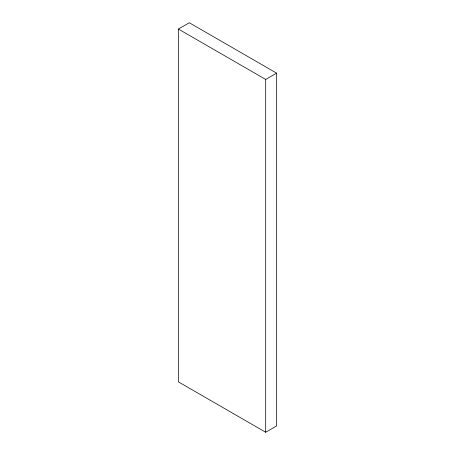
<?xml version="1.0" encoding="UTF-8"?>
<svg xmlns="http://www.w3.org/2000/svg" width="455" height="455" viewBox="0 0 455 455"><rect width="100%" height="100%" fill="white"/><g stroke="black" fill="none" stroke-linecap="round" stroke-linejoin="round"><path stroke-width="0.68" d="M178.394 29.052L189.308 22.75L276.606 73.147L276.606 425.948L265.692 432.25L178.394 381.853L178.394 29.052L265.692 79.449L276.606 73.147M265.692 79.449L265.692 432.25"/></g></svg>
